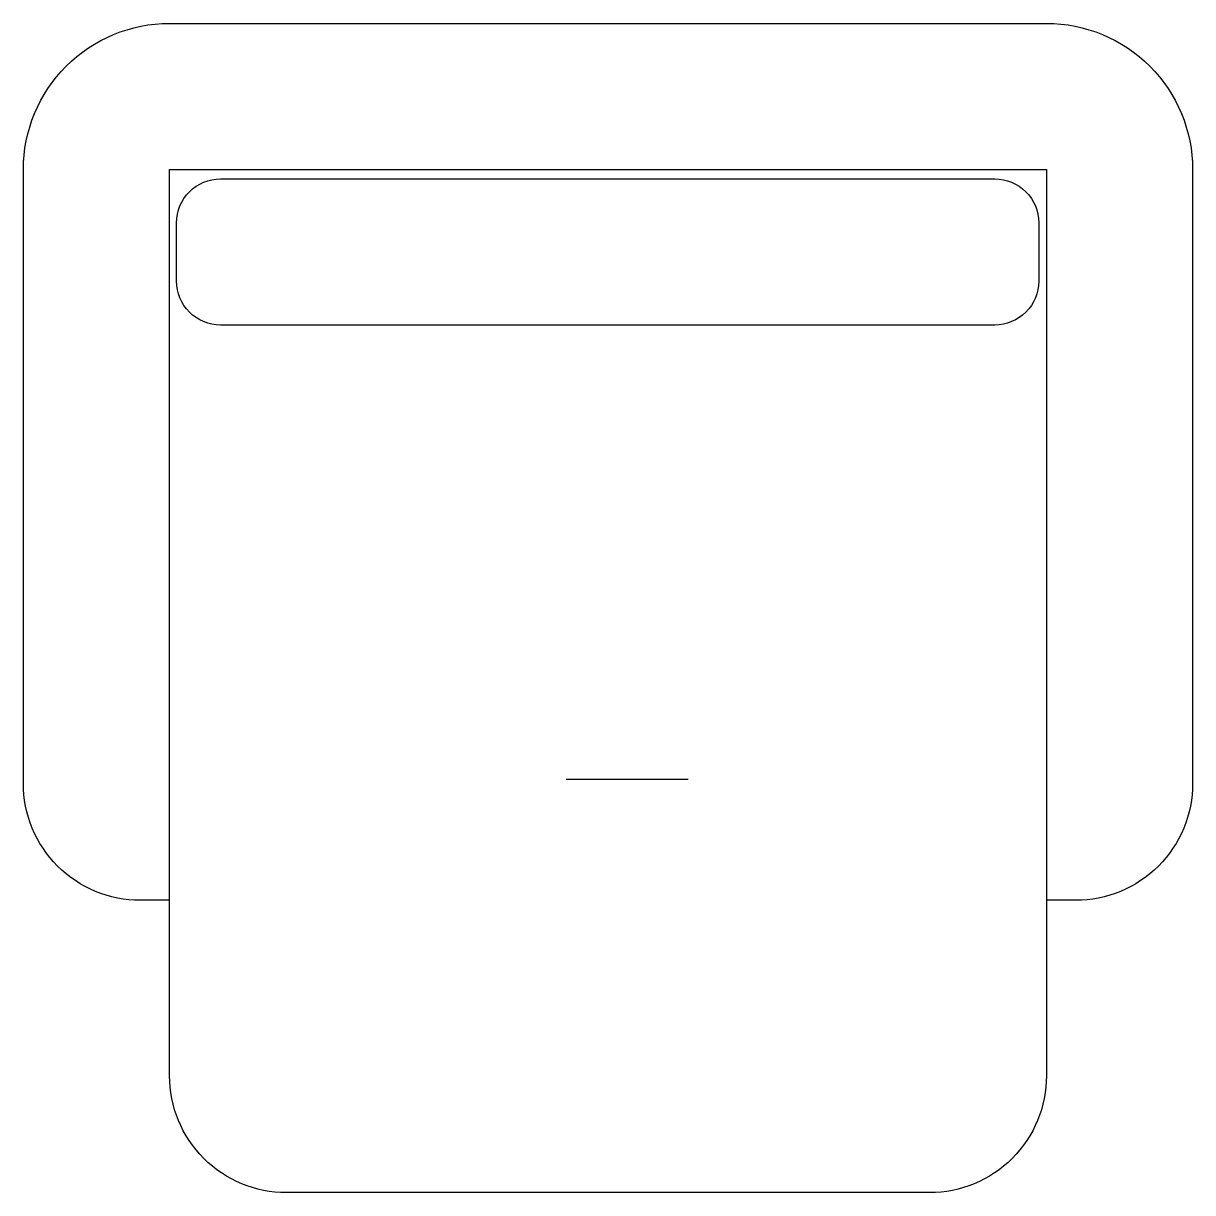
# Model space of a CAD drawing. Header units: metres. Extents: x -0.4 to 0.4, y -0.8 to 0.
import ezdxf

# ---------------------------------------------------------------- set-up
doc = ezdxf.new("R2010")
doc.units = ezdxf.units.M

msp = doc.modelspace()

# ---------------------------------------------------------------- linework, layer by layer
for p, q in [((-0.02853, -0.51717), (0.0548, -0.51717)), ((-0.3, -0.6), (-0.32, -0.6)), ((0.32, -0.6), (0.3, -0.6))]:
    msp.add_line(p, q)
msp.add_lwpolyline([(-0.32, -0.6, -0.414214), (-0.4, -0.52), (-0.4, -0.1, -0.414214), (-0.3, 0), (0.3, 0, -0.414214), (0.4, -0.1), (0.4, -0.52, -0.414214), (0.32, -0.6)], format="xyb")
for points in [[(0.3, -0.1), (0.3, -0.72, -0.414214), (0.22, -0.8), (-0.22, -0.8, -0.414214), (-0.3, -0.72), (-0.3, -0.1)], [(-0.26517, -0.10637), (0.26469, -0.10637, -0.414214), (0.29469, -0.13637), (0.29469, -0.17637, -0.414214), (0.26469, -0.20637), (-0.26517, -0.20637, -0.414214), (-0.29517, -0.17637), (-0.29517, -0.13637, -0.414214)]]:
    msp.add_lwpolyline(points, format="xyb", close=True)

doc.saveas('drawing.dxf')
